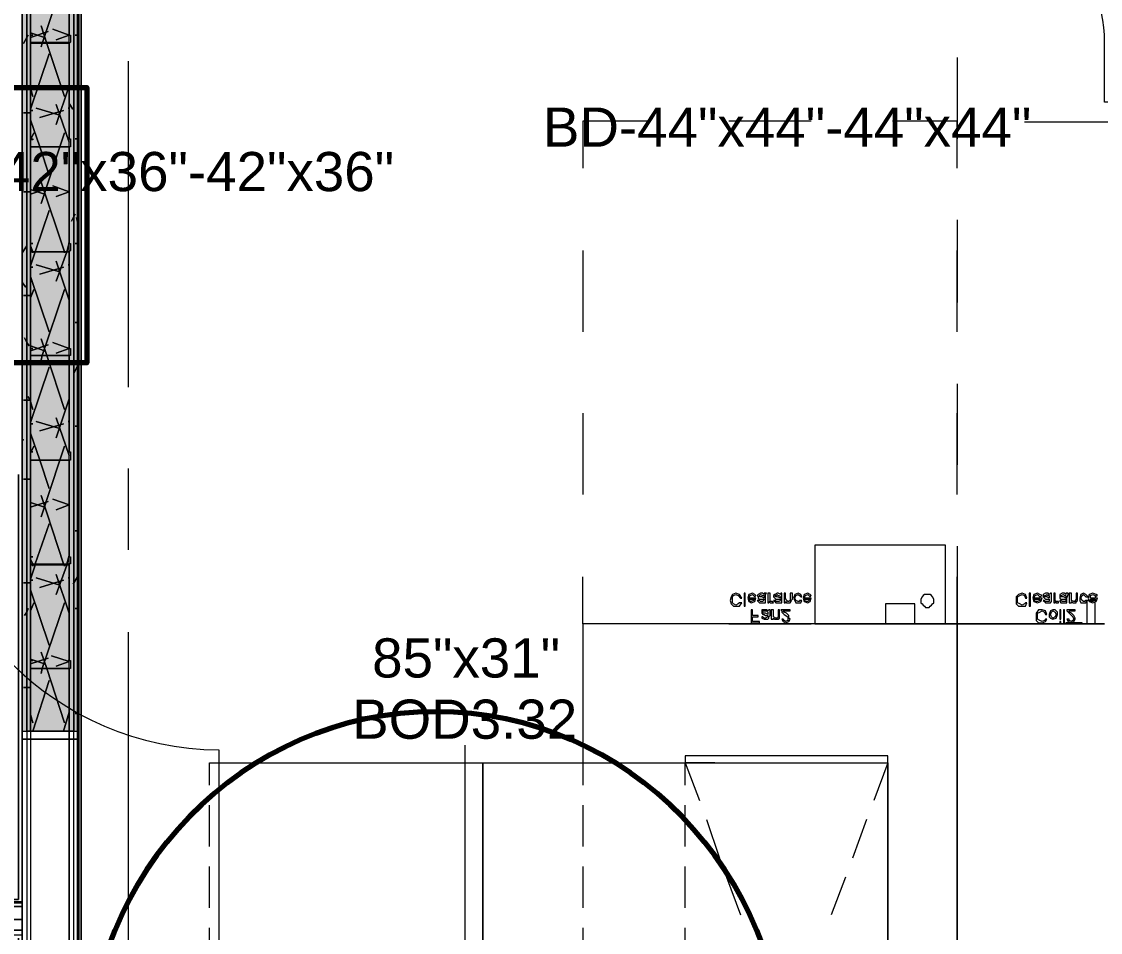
# Model space of a CAD drawing. Header units: metres. Extents: x 39 to 278, y -7 to 151.
# Drawn here: x 55.054 to 59.252, y 28.058 to 31.603 of the extents above; entities that cross this region are included whole.
import ezdxf

# ---------------------------------------------------------------- set-up
doc = ezdxf.new("R2010")
doc.units = ezdxf.units.M
doc.layers.add('HVAC - Ductos', color=5, linetype='Continuous', lineweight=50)
doc.layers.add('PDF_Geometry', color=7, linetype='Continuous', true_color=0xaaaaaa)
doc.layers.add('PDF_Solid Fills', color=7, linetype='Continuous', true_color=0xffffff)
doc.layers.add('PDF_Text', color=7, linetype='Continuous')
doc.styles.add('PDF Helvetica', font='')
doc.styles.get('PDF Helvetica').set_extended_font_data('Helvetica')

msp = doc.modelspace()

# ---------------------------------------------------------------- hatches: boundary and pattern name
at = {"layer": 'PDF_Solid Fills', "lineweight": 0, "transparency": 33554559}
h = msp.add_hatch(color=256, dxfattribs=at)
h.paths.add_polyline_path([(55.0559, 28.842), (55.0742, 28.842), (55.0742, 34.9608), (55.0559, 34.9608)])
h.paths.add_polyline_path([(55.0742, 26.5228), (55.0559, 26.5228), (55.0559, 25.0836), (55.0742, 25.0836)])
h = msp.add_hatch(color=256, dxfattribs=at)
h.paths.add_polyline_path([(55.0559, 28.842), (55.0742, 28.842), (55.0742, 34.9608), (55.0559, 34.9608)])
h.paths.add_polyline_path([(55.0742, 26.5228), (55.0559, 26.5228), (55.0559, 25.0836), (55.0742, 25.0836)])
h = msp.add_hatch(color=256, dxfattribs=at)
h.paths.add_polyline_path([(55.0879, 28.842), (55.0879, 34.9608), (55.0742, 34.9608), (55.0742, 28.842)])
h.paths.add_polyline_path([(55.0879, 25.0653), (55.0879, 26.5228), (55.0742, 26.5228), (55.0742, 25.0653)])
h = msp.add_hatch(color=256, dxfattribs=at)
h.paths.add_polyline_path([(55.0879, 28.842), (55.0879, 34.9608), (55.0742, 34.9608), (55.0742, 28.842)])
h.paths.add_polyline_path([(55.0879, 25.0653), (55.0879, 26.5228), (55.0742, 26.5228), (55.0742, 25.0653)])
h = msp.add_hatch(color=256, dxfattribs=at)
h.paths.add_polyline_path([(55.2392, 34.892), (55.2392, 34.9608), (55.0971, 34.9608), (55.0925, 34.9288), (55.0925, 34.892)])
h.paths.add_polyline_path([(55.2392, 34.8875), (55.0879, 34.8875), (55.0879, 28.842), (55.2392, 28.842)])
h.paths.add_polyline_path([(55.2392, 26.5228), (55.0879, 26.5228), (55.0879, 25.0516), (55.2392, 25.0516)])
h = msp.add_hatch(color=256, dxfattribs=at)
h.paths.add_polyline_path([(55.2392, 34.892), (55.2392, 34.9608), (55.0971, 34.9608), (55.0925, 34.9288), (55.0925, 34.892)])
h.paths.add_polyline_path([(55.2392, 34.8875), (55.0879, 34.8875), (55.0879, 28.842), (55.2392, 28.842)])
h.paths.add_polyline_path([(55.2392, 26.5228), (55.0879, 26.5228), (55.0879, 25.0516), (55.2392, 25.0516)])
h = msp.add_hatch(color=256, dxfattribs=at)
h.paths.add_polyline_path([(55.2575, 26.5228), (55.2392, 26.5228), (55.2392, 25.0653), (55.2575, 25.0653)])
h.paths.add_polyline_path([(55.2438, 31.89), (55.2575, 31.89), (55.2575, 34.9608), (55.2438, 34.9608)])
h.paths.add_polyline_path([(55.2392, 28.842), (55.2575, 28.842), (55.2575, 31.7662), (55.2392, 31.7662)])
h = msp.add_hatch(color=256, dxfattribs=at)
h.paths.add_polyline_path([(55.2713, 26.5228), (55.2575, 26.5228), (55.2575, 25.0836), (55.2713, 25.0836)])
h.paths.add_polyline_path([(55.2575, 31.89), (55.2713, 31.89), (55.2713, 34.9608), (55.2575, 34.9608)])
h.paths.add_polyline_path([(55.2575, 28.842), (55.2713, 28.842), (55.2713, 31.7479), (55.2575, 31.7479)])
h = msp.add_hatch(color=256, dxfattribs=at)
h.paths.add_polyline_path([(55.2392, 28.842), (55.2575, 28.842), (55.2575, 31.7662), (55.2392, 31.7662)])
h.paths.add_polyline_path([(55.2392, 25.0653), (55.2575, 25.0653), (55.2575, 26.5228), (55.2392, 26.5228)])
h = msp.add_hatch(color=256, dxfattribs=at)
h.paths.add_polyline_path([(55.2575, 28.842), (55.2713, 28.842), (55.2713, 31.7479), (55.2575, 31.7479)])
h.paths.add_polyline_path([(55.2713, 26.5228), (55.2575, 26.5228), (55.2575, 25.0837), (55.2713, 25.0837)])

# ---------------------------------------------------------------- linework, layer by layer
at = {"layer": 'HVAC - Ductos', "lineweight": 0}
for points in [[(60.3864, 31.5233), (60.3864, 31.2895), (59.268, 31.2895), (59.268, 31.5233, 0.413255), (58.7088, 32.0825), (58.7088, 33.2008, -0.413734)], [(54.3867, 27.6641, -0.258379), (53.1538, 29.9145), (54.6755, 29.9145, 0.409858), (55.8213, 28.7687), (55.8213, 26.5595), (55.7021, 26.5549), (55.5829, 26.5365), (55.4684, 26.5045), (55.3538, 26.4632), (55.2484, 26.4082), (55.1475, 26.3441), (55.0559, 26.2661), (54.9688, 26.1837), (54.8955, 26.0919), (54.8313, 25.9911), (54.7763, 25.8811), (54.7351, 25.7711), (54.7029, 25.6565), (54.6846, 25.5373), (54.6755, 25.4182), (53.1538, 25.4182, -0.257924)]]:
    msp.add_lwpolyline(points, format="xyb", close=True, dxfattribs=at)
for points in [[(58.695, 31.4637), (58.695, 31.1474)], [(57.4896, 31.2162), (57.2376, 31.2162), (57.2376, 31.0329)], [(58.1267, 31.2162), (57.8059, 31.2162)], [(58.695, 31.0329), (58.695, 31.2162), (58.443, 31.2162)], [(59.3368, 31.2116), (58.9563, 31.2116)], [(58.695, 30.8312), (58.695, 30.5103)], [(57.2376, 30.712), (57.2376, 30.3958)], [(58.695, 30.3958), (58.695, 30.712)], [(58.695, 30.1941), (58.695, 29.8779)], [(57.2376, 30.0795), (57.2376, 29.7633)], [(58.695, 29.7633), (58.695, 30.0795)], [(58.5301, 29.2591), (58.6493, 29.2591), (58.6493, 29.5662), (58.1405, 29.5662), (58.1405, 29.2591), (58.4155, 29.2591)], [(58.695, 29.5616), (58.695, 29.2591), (59.268, 29.2591), (58.695, 29.2591), (58.695, 26.0737), (59.4605, 26.0737)], [(57.2376, 26.6465), (57.2376, 26.5595), (57.2376, 26.0737), (58.695, 26.0737), (58.695, 29.2591), (57.2376, 29.2591), (57.2376, 29.4425)], [(58.443, 29.2591), (58.695, 29.2591), (58.695, 29.4425)], [(59.2039, 29.3507), (59.1993, 29.3507), (59.1993, 29.2591)], [(59.2039, 29.3507), (59.2039, 29.3507)], [(59.2039, 29.2591), (59.2084, 29.2591), (59.213, 29.2591), (59.2176, 29.2591), (59.2222, 29.2591), (59.2268, 29.2591), (59.2313, 29.2591), (59.2313, 29.3416)], [(59.1168, 29.2637), (59.1168, 29.2591)], [(59.1259, 29.2637), (59.1259, 29.2591)], [(59.1763, 29.2591), (59.1763, 29.2637)], [(59.1809, 29.2591), (59.1809, 29.2637)], [(57.4896, 29.2591), (57.2376, 29.2591), (57.2376, 28.7183), (57.2376, 28.6311)], [(57.8334, 29.2591), (57.3155, 29.2591)], [(57.8059, 29.2591), (58.1267, 29.2591)], [(58.0305, 29.2591), (57.9022, 29.2591)], [(59.0297, 29.2591), (58.7776, 29.2591)], [(59.158, 29.2591), (59.1672, 29.2591), (59.1718, 29.2591), (59.1763, 29.2591), (59.1809, 29.2591), (59.1763, 29.2591), (59.1718, 29.2591), (59.1672, 29.2591), (59.158, 29.2591), (59.1488, 29.2591), (59.1396, 29.2591), (59.1351, 29.2591), (59.1259, 29.2591), (59.1213, 29.2591), (59.1259, 29.2591), (59.1351, 29.2591), (59.1396, 29.2591)], [(55.8213, 28.7687), (55.8213, 28.7687)], [(56.7792, 27.6411), (56.7792, 28.787)], [(55.7847, 28.6311), (55.7847, 28.7183), (55.8213, 28.7183)], [(55.8213, 28.7183), (56.848, 28.7183), (56.848, 26.5595), (55.8213, 26.5595)], [(56.848, 26.5595), (56.848, 28.7183), (56.9442, 28.7183), (57.0359, 28.7183), (57.1276, 28.7183), (57.2146, 28.7183), (57.2971, 28.7183), (57.3705, 28.7183), (57.4392, 28.7183), (57.4988, 28.7183), (57.5447, 28.7183), (57.5859, 28.7183), (57.6134, 28.7183), (57.6317, 28.7183), (57.6363, 28.7183)], [(56.848, 28.7183), (56.9855, 28.7183), (57.123, 28.7183), (57.2559, 28.7183), (57.3888, 28.7183), (57.5126, 28.7183), (57.6363, 28.7183), (57.7509, 28.7183), (57.8609, 28.7183), (57.9617, 28.7183), (58.0534, 28.7183), (58.1405, 28.7183), (58.2138, 28.7183), (58.278, 28.7183), (58.3284, 28.7183), (58.3697, 28.7183), (58.4017, 28.7183), (58.4155, 28.7183), (58.4246, 28.7183)], [(58.4246, 28.7183), (58.4246, 28.7457), (57.6363, 28.7457), (57.6363, 28.7183)], [(58.4246, 26.5595), (58.4246, 28.7183), (58.4246, 26.5595)], [(55.7847, 28.3928), (55.7847, 28.5533)], [(57.2376, 28.5533), (57.2376, 28.3928)], [(55.7847, 28.1545), (55.7847, 28.3149)], [(57.2376, 28.3149), (57.2376, 28.1545)], [(55.7847, 27.9161), (55.7847, 28.0766)], [(57.2376, 28.0766), (57.2376, 27.9161)]]:
    msp.add_lwpolyline(points, dxfattribs=at)
for points in [[(57.8517, 29.3599), (57.8563, 29.3599), (57.8472, 29.3737), (57.8334, 29.3783), (57.8197, 29.3737), (57.8151, 29.3645), (57.8105, 29.3507), (57.8151, 29.337), (57.8243, 29.3279), (57.8334, 29.3279), (57.8472, 29.3279), (57.8563, 29.3416), (57.8472, 29.3416), (57.8426, 29.337), (57.8334, 29.3325), (57.8243, 29.337), (57.8197, 29.3416), (57.8197, 29.3507), (57.8197, 29.3645), (57.8243, 29.3691), (57.8334, 29.3737), (57.8426, 29.3691)], [(57.8655, 29.3783), (57.8655, 29.3279), (57.87, 29.3279), (57.87, 29.3783)], [(57.9067, 29.3645), (57.9113, 29.3691), (57.9067, 29.3737), (57.8976, 29.3783), (57.8838, 29.3737), (57.8792, 29.3599), (57.8838, 29.3462), (57.893, 29.3416), (57.9067, 29.3462), (57.9113, 29.3599), (57.8838, 29.3599), (57.8884, 29.3691), (57.8976, 29.3737), (57.9022, 29.3691)], [(57.8838, 29.3553), (57.9067, 29.3553), (57.9022, 29.3507), (57.893, 29.3462), (57.8884, 29.3462)], [(57.9434, 29.3737), (57.9388, 29.3783), (57.9297, 29.3783), (57.9205, 29.3737), (57.9159, 29.3691), (57.9205, 29.3645), (57.9205, 29.3599), (57.9251, 29.3553), (57.9297, 29.3553), (57.9434, 29.3553), (57.9388, 29.3462), (57.9343, 29.3462), (57.9297, 29.3462), (57.9251, 29.3507), (57.9159, 29.3507), (57.9205, 29.3462), (57.9251, 29.3416), (57.9343, 29.3416), (57.9434, 29.3416), (57.948, 29.3416), (57.948, 29.3462), (57.948, 29.3553), (57.948, 29.3599), (57.948, 29.3737), (57.9526, 29.3783), (57.9434, 29.3783)], [(57.9434, 29.3599), (57.9343, 29.3645), (57.9251, 29.3645), (57.9251, 29.3691), (57.9297, 29.3737), (57.9388, 29.3691), (57.9434, 29.3691)], [(57.9572, 29.3783), (57.9572, 29.3416), (57.9617, 29.3416), (57.9617, 29.3462), (57.9663, 29.3416), (57.9709, 29.3416), (57.9801, 29.3416), (57.9755, 29.3462), (57.9709, 29.3462), (57.9663, 29.3462), (57.9663, 29.3507), (57.9663, 29.3599), (57.9663, 29.3783)], [(58.0076, 29.3737), (57.9984, 29.3783), (57.9938, 29.3783), (57.9847, 29.3737), (57.9801, 29.3691), (57.9801, 29.3645), (57.9847, 29.3599), (57.9892, 29.3553), (57.9938, 29.3553), (58.0076, 29.3553), (58.003, 29.3462), (57.9984, 29.3462), (57.9892, 29.3462), (57.9892, 29.3507), (57.9801, 29.3507), (57.9847, 29.3462), (57.9892, 29.3416), (57.9984, 29.3416), (58.0076, 29.3416), (58.0122, 29.3416), (58.0122, 29.3462), (58.0122, 29.3553), (58.0122, 29.3599), (58.0122, 29.3737), (58.0122, 29.3783), (58.0076, 29.3783)], [(58.0076, 29.3599), (57.9938, 29.3645), (57.9892, 29.3645), (57.9847, 29.3691), (57.9892, 29.3691), (57.9938, 29.3737), (57.9984, 29.3691), (58.003, 29.3691)], [(58.0213, 29.3783), (58.0213, 29.3416), (58.0259, 29.3416), (58.0259, 29.3462), (58.0305, 29.3416), (58.0396, 29.3416), (58.0442, 29.3416), (58.0488, 29.3462), (58.0488, 29.3507), (58.0534, 29.3553), (58.0534, 29.3783), (58.0442, 29.3783), (58.0442, 29.3553), (58.0442, 29.3507), (58.0396, 29.3462), (58.0351, 29.3462), (58.0305, 29.3507), (58.0259, 29.3599), (58.0259, 29.3783)], [(58.0855, 29.3645), (58.0901, 29.3645), (58.0855, 29.3737), (58.0763, 29.3783), (58.0626, 29.3737), (58.058, 29.3599), (58.0626, 29.3507), (58.0672, 29.3416), (58.0763, 29.3416), (58.0855, 29.3416), (58.0901, 29.3507), (58.0809, 29.3507), (58.0809, 29.3462), (58.0763, 29.3462), (58.0672, 29.3507), (58.0626, 29.3599), (58.0672, 29.3691), (58.0763, 29.3737), (58.0809, 29.3691)], [(58.1222, 29.3645), (58.1267, 29.3691), (58.1222, 29.3737), (58.113, 29.3783), (58.0993, 29.3737), (58.0947, 29.3599), (58.0993, 29.3462), (58.113, 29.3416), (58.1222, 29.3462), (58.1267, 29.3599), (58.0993, 29.3599), (58.1039, 29.3691), (58.113, 29.3737), (58.1176, 29.3691)], [(58.0993, 29.3553), (58.1222, 29.3553), (58.1176, 29.3507), (58.113, 29.3462), (58.1039, 29.3462)], [(58.553, 29.3507), (58.553, 29.3416), (58.5576, 29.337), (58.5622, 29.3325), (58.5667, 29.3279), (58.5713, 29.3233), (58.5759, 29.3233), (58.5851, 29.3233), (58.5896, 29.3279), (58.5942, 29.3325), (58.5988, 29.337), (58.6034, 29.3416), (58.6034, 29.3507), (58.6034, 29.3553), (58.5988, 29.3645), (58.5942, 29.3691), (58.5896, 29.3737), (58.5851, 29.3737), (58.5759, 29.3737), (58.5713, 29.3737), (58.5667, 29.3737), (58.5622, 29.3691), (58.5576, 29.3645), (58.553, 29.3553)], [(58.9609, 29.3599), (58.9655, 29.3599), (58.9609, 29.3737), (58.9472, 29.3783), (58.9334, 29.3737), (58.9243, 29.3645), (58.9243, 29.3507), (58.9243, 29.337), (58.9334, 29.3279), (58.9472, 29.3279), (58.9609, 29.3279), (58.9655, 29.3416), (58.9609, 29.3416), (58.9563, 29.337), (58.9472, 29.3325), (58.938, 29.337), (58.9289, 29.3416), (58.9289, 29.3507), (58.9289, 29.3645), (58.938, 29.3691), (58.9472, 29.3737), (58.9563, 29.3691)], [(58.9746, 29.3783), (58.9746, 29.3279), (58.9792, 29.3279), (58.9792, 29.3783)], [(59.0159, 29.3645), (59.0251, 29.3691), (59.0159, 29.3737), (59.0068, 29.3783), (58.993, 29.3737), (58.9884, 29.3599), (58.993, 29.3462), (59.0068, 29.3416), (59.0205, 29.3462), (59.0251, 29.3599), (58.993, 29.3599), (58.9976, 29.3691), (59.0068, 29.3737), (59.0113, 29.3691)], [(58.993, 29.3553), (59.0159, 29.3553), (59.0159, 29.3507), (59.0068, 29.3462), (58.9976, 29.3462)], [(59.0526, 29.3737), (59.048, 29.3783), (59.0388, 29.3783), (59.0297, 29.3737), (59.0297, 29.3691), (59.0297, 29.3645), (59.0343, 29.3599), (59.0388, 29.3553), (59.0434, 29.3553), (59.0526, 29.3553), (59.0526, 29.3462), (59.0434, 29.3462), (59.0388, 29.3462), (59.0343, 29.3507), (59.0297, 29.3507), (59.0343, 29.3462), (59.0388, 29.3416), (59.048, 29.3416), (59.0526, 29.3416), (59.0572, 29.3416), (59.0618, 29.3462), (59.0618, 29.3553), (59.0618, 29.3599), (59.0618, 29.3737), (59.0618, 29.3783), (59.0572, 29.3783)], [(59.0526, 29.3599), (59.0434, 29.3645), (59.0388, 29.3645), (59.0343, 29.3645), (59.0343, 29.3691), (59.0388, 29.3691), (59.0434, 29.3737), (59.048, 29.3691), (59.0526, 29.3691)], [(59.0709, 29.3783), (59.0709, 29.3416), (59.0755, 29.3416), (59.0755, 29.3462), (59.0801, 29.3416), (59.0847, 29.3416), (59.0892, 29.3416), (59.0892, 29.3462), (59.0847, 29.3462), (59.0801, 29.3462), (59.0755, 29.3507), (59.0755, 29.3599), (59.0755, 29.3783)], [(59.1168, 29.3737), (59.1122, 29.3783), (59.103, 29.3783), (59.0938, 29.3737), (59.0938, 29.3691), (59.0938, 29.3645), (59.0938, 29.3599), (59.0984, 29.3553), (59.1076, 29.3553), (59.1168, 29.3553), (59.1168, 29.3462), (59.1076, 29.3462), (59.103, 29.3462), (59.0984, 29.3507), (59.0938, 29.3507), (59.0938, 29.3462), (59.0984, 29.3416), (59.1076, 29.3416), (59.1168, 29.3416), (59.1213, 29.3416), (59.1213, 29.3462), (59.1213, 29.3553), (59.1213, 29.3599), (59.1259, 29.3737), (59.1259, 29.3783), (59.1168, 29.3783)], [(59.1168, 29.3599), (59.1076, 29.3645), (59.103, 29.3645), (59.0984, 29.3645), (59.0984, 29.3691), (59.1076, 29.3737), (59.1122, 29.3691), (59.1168, 29.3691)], [(59.1305, 29.3783), (59.1305, 29.3416), (59.1396, 29.3416), (59.1396, 29.3462), (59.1442, 29.3416), (59.1488, 29.3416), (59.158, 29.3416), (59.158, 29.3462), (59.1626, 29.3507), (59.1626, 29.3553), (59.1626, 29.3783), (59.158, 29.3783), (59.158, 29.3553), (59.1534, 29.3507), (59.1534, 29.3462), (59.1488, 29.3462), (59.1396, 29.3507), (59.1396, 29.3599), (59.1396, 29.3783)], [(59.1947, 29.3645), (59.2039, 29.3645), (59.1947, 29.3737), (59.1855, 29.3783), (59.1763, 29.3737), (59.1718, 29.3599), (59.1718, 29.3507), (59.1763, 29.3416), (59.1855, 29.3416), (59.1947, 29.3416), (59.1993, 29.3507), (59.1947, 29.3507), (59.1901, 29.3462), (59.1855, 29.3462), (59.1809, 29.3507), (59.1763, 29.3599), (59.1809, 29.3691), (59.1855, 29.3737), (59.1901, 29.3691)], [(59.2313, 29.3645), (59.2405, 29.3691), (59.2359, 29.3737), (59.2222, 29.3783), (59.2084, 29.3737), (59.2039, 29.3599), (59.2084, 29.3462), (59.2222, 29.3416), (59.2359, 29.3462), (59.2405, 29.3599), (59.213, 29.3599), (59.213, 29.3691), (59.2222, 29.3737), (59.2313, 29.3691)], [(59.213, 29.3553), (59.2313, 29.3553), (59.2313, 29.3507), (59.2222, 29.3462), (59.213, 29.3462)], [(59.2176, 29.3507), (59.2222, 29.3507), (59.2268, 29.3507), (59.2313, 29.3507), (59.2268, 29.3507), (59.2222, 29.3507), (59.2176, 29.3507), (59.213, 29.3507)], [(57.893, 29.3141), (57.893, 29.2637), (57.9251, 29.2637), (57.9251, 29.2683), (57.8976, 29.2683), (57.8976, 29.2866), (57.9205, 29.2866), (57.9205, 29.2912), (57.8976, 29.2912), (57.8976, 29.3141)], [(57.9572, 29.3095), (57.9526, 29.3141), (57.9434, 29.3141), (57.9343, 29.3141), (57.9343, 29.3049), (57.9343, 29.3003), (57.9388, 29.2957), (57.9434, 29.2957), (57.948, 29.2912), (57.9572, 29.2912), (57.9572, 29.2866), (57.948, 29.282), (57.9434, 29.282), (57.9388, 29.2866), (57.9343, 29.2866), (57.9343, 29.282), (57.9434, 29.2775), (57.948, 29.2775), (57.9572, 29.2775), (57.9617, 29.282), (57.9617, 29.2866), (57.9663, 29.2912), (57.9663, 29.2957), (57.9663, 29.3095), (57.9663, 29.3141), (57.9617, 29.3141)], [(57.9572, 29.2957), (57.948, 29.3003), (57.9434, 29.3003), (57.9388, 29.3003), (57.9388, 29.3049), (57.9388, 29.3095), (57.948, 29.3095), (57.9526, 29.3095), (57.9572, 29.3049), (57.9572, 29.3003)], [(57.9709, 29.3141), (57.9709, 29.2775), (57.9801, 29.2775), (57.9801, 29.282), (57.9847, 29.2775), (57.9892, 29.2775), (57.9984, 29.2775), (58.003, 29.282), (58.003, 29.2866), (58.003, 29.2912), (58.003, 29.3141), (57.9984, 29.3141), (57.9984, 29.2912), (57.9984, 29.2866), (57.9938, 29.282), (57.9892, 29.282), (57.9801, 29.2866), (57.9801, 29.2957), (57.9801, 29.3141)], [(58.0442, 29.3095), (58.0442, 29.3141), (58.0076, 29.3141), (58.0122, 29.3095), (58.0122, 29.3049), (58.0213, 29.2957), (58.0351, 29.2866), (58.0351, 29.2775), (58.0351, 29.2729), (58.0259, 29.2683), (58.0213, 29.2729), (58.0167, 29.2775), (58.0122, 29.2775), (58.0167, 29.2683), (58.0259, 29.2637), (58.0396, 29.2683), (58.0442, 29.2775), (58.0396, 29.282), (58.0396, 29.2912), (58.0305, 29.3003), (58.0213, 29.3049), (58.0167, 29.3095)], [(58.4155, 29.337), (58.4155, 29.2591), (58.5301, 29.2591), (58.5301, 29.337)], [(59.0388, 29.2957), (59.0434, 29.2957), (59.0388, 29.3095), (59.0251, 29.3141), (59.0113, 29.3141), (59.0022, 29.3003), (59.0022, 29.2866), (59.0022, 29.2729), (59.0113, 29.2637), (59.0251, 29.2637), (59.0388, 29.2683), (59.0434, 29.2775), (59.0388, 29.2775), (59.0343, 29.2729), (59.0251, 29.2683), (59.0159, 29.2729), (59.0068, 29.2775), (59.0068, 29.2866), (59.0068, 29.3003), (59.0159, 29.3049), (59.0251, 29.3095), (59.0343, 29.3049)], [(59.0526, 29.2957), (59.0526, 29.2866), (59.0572, 29.282), (59.0663, 29.2775), (59.0801, 29.282), (59.0847, 29.2957), (59.0847, 29.3049), (59.0755, 29.3141), (59.0663, 29.3141), (59.0572, 29.3095)], [(59.0572, 29.2957), (59.0618, 29.3049), (59.0663, 29.3095), (59.0755, 29.3049), (59.0801, 29.2957), (59.0755, 29.2866), (59.0663, 29.282), (59.0618, 29.2866)], [(59.0938, 29.3141), (59.0938, 29.2775), (59.0984, 29.2775), (59.0984, 29.3141)], [(59.1076, 29.3141), (59.1076, 29.2637), (59.1122, 29.2637), (59.1122, 29.3141)], [(59.1534, 29.3095), (59.1534, 29.3141), (59.1213, 29.3141), (59.1213, 29.3095), (59.1259, 29.3049), (59.1351, 29.2957), (59.1442, 29.2866), (59.1488, 29.2775), (59.1442, 29.2729), (59.1396, 29.2683), (59.1305, 29.2729), (59.1305, 29.2775), (59.1213, 29.2775), (59.1259, 29.2683), (59.1396, 29.2637), (59.1488, 29.2683), (59.1534, 29.2775), (59.1534, 29.282), (59.1488, 29.2912), (59.1396, 29.3003), (59.1305, 29.3049), (59.1305, 29.3095)], [(59.0938, 29.2683), (59.0938, 29.2637), (59.0984, 29.2637), (59.0984, 29.2683)], [(59.1488, 29.2637), (59.158, 29.2637), (59.1672, 29.2637), (59.1718, 29.2637), (59.1763, 29.2637), (59.1809, 29.2637), (59.1763, 29.2637), (59.1718, 29.2637), (59.1672, 29.2637), (59.158, 29.2637), (59.1488, 29.2637), (59.1396, 29.2637), (59.1351, 29.2637), (59.1259, 29.2637), (59.1213, 29.2637), (59.1168, 29.2637), (59.1213, 29.2637), (59.1259, 29.2637), (59.1351, 29.2637), (59.1396, 29.2637)], [(59.1534, 29.2637), (59.158, 29.2637), (59.1672, 29.2637), (59.1718, 29.2637), (59.1763, 29.2637), (59.1718, 29.2637), (59.1672, 29.2637), (59.158, 29.2637), (59.1534, 29.2637), (59.1442, 29.2637), (59.1396, 29.2637), (59.1351, 29.2637), (59.1305, 29.2637), (59.1259, 29.2637), (59.1305, 29.2637), (59.1351, 29.2637), (59.1396, 29.2637), (59.1442, 29.2637)], [(59.103, 29.2591), (59.268, 29.2591)], [(59.1534, 29.2591), (59.1442, 29.2591), (59.1396, 29.2591), (59.1351, 29.2591), (59.1305, 29.2591), (59.1351, 29.2591), (59.1396, 29.2591), (59.1442, 29.2591), (59.1534, 29.2591), (59.158, 29.2591), (59.1672, 29.2591), (59.1718, 29.2591), (59.1763, 29.2591), (59.1718, 29.2591), (59.1672, 29.2591), (59.158, 29.2591)]]:
    msp.add_lwpolyline(points, close=True, dxfattribs=at)
at = {"layer": 'PDF_Geometry', "lineweight": 0}
for points in [[(55.0742, 28.842), (55.0742, 34.9608), (55.0879, 34.9608), (55.0879, 34.892), (55.0879, 34.9608), (55.0879, 34.892), (55.0879, 35.0342), (65.0614, 35.0342), (65.0614, 34.8829), (64.9102, 34.8829), (64.9102, 34.8692), (64.9102, 34.8508), (64.9102, 31.8991), (64.9102, 31.8212)], [(55.0742, 34.9608), (55.0742, 28.842), (55.0742, 28.8099), (55.0742, 26.5228), (55.0559, 26.5228), (55.0559, 25.0836), (55.0421, 25.0836), (55.0421, 28.0353), (55.0421, 25.0836), (55.0559, 25.0836), (55.0559, 28.0491)], [(55.0925, 34.9608), (55.0559, 34.9608), (55.0559, 28.842), (55.2759, 28.842), (55.2759, 31.7341), (58.2734, 31.7341), (58.4567, 31.7341), (58.4567, 32.0779), (58.2734, 32.0779), (58.2734, 31.9175), (55.2759, 31.9175), (55.2759, 34.9608), (55.0971, 34.9608)], [(55.0559, 34.9608), (55.0559, 28.842), (55.2759, 28.842), (55.2759, 28.8099), (55.2759, 26.5228), (55.0559, 26.5228), (55.0559, 28.8099), (55.0559, 28.842), (55.0742, 28.842), (55.0879, 28.842), (55.0879, 34.8875), (55.0879, 28.842), (55.0879, 34.8875), (55.0879, 34.8829), (55.2392, 34.8829), (58.2963, 34.8829), (58.3743, 34.8829), (58.4246, 34.8829), (60.8814, 34.8829)], [(55.0559, 34.9608), (55.0559, 28.842), (55.0559, 34.9608)], [(55.0559, 28.0491), (55.0559, 28.1774), (55.0559, 34.8783), (55.0559, 28.1774), (54.3179, 28.1774), (54.3317, 28.1866), (55.0421, 28.1866), (55.0421, 29.8412), (55.0421, 28.1866), (55.0421, 29.8412), (55.0421, 28.1866), (54.3317, 28.1866), (54.3179, 28.1774), (54.3179, 28.3653)], [(60.6109, 34.8508), (58.6813, 34.8508), (58.4567, 34.8508), (58.4567, 31.7295), (58.4567, 34.8508), (58.4567, 31.7341), (58.4384, 31.7341), (58.2734, 31.7341), (55.2759, 31.7341), (55.2759, 25.0836), (55.2759, 31.7112), (55.2759, 25.0836), (55.2759, 31.7341), (55.2759, 25.0836), (55.2759, 31.7341), (58.4567, 31.7341), (58.4384, 31.7341)], [(64.9102, 25.0516), (55.2392, 25.0516), (55.2392, 25.0653), (55.2392, 25.0836), (55.2392, 25.432), (55.2392, 25.0653), (55.2575, 25.0653), (55.2575, 26.5228), (55.2575, 28.8099), (55.2575, 28.842), (55.2575, 31.7479), (55.2713, 31.7479), (55.2759, 31.7479), (58.2734, 31.7479), (58.4246, 31.7479), (58.4384, 31.7479), (58.4384, 32.0779), (58.4384, 33.21), (58.4246, 33.21), (58.4246, 32.0779), (58.3743, 32.0779)], [(55.2392, 31.5508), (55.2392, 31.7662), (55.2575, 31.7662), (55.2575, 28.842), (55.2392, 28.842), (55.0879, 28.842), (55.0879, 28.8099), (55.0879, 26.5228), (55.0879, 25.0836), (55.0879, 25.0653), (55.0879, 25.0516), (55.0834, 25.0516), (55.0834, 24.9003), (65.0614, 24.9003), (65.0614, 25.0516), (65.0614, 25.0836), (65.0614, 26.5228)], [(55.2392, 26.2753), (55.2392, 26.5228), (55.2575, 26.5228), (55.2713, 26.5228), (55.2713, 28.8099), (55.2713, 28.842), (55.2713, 28.8099), (55.2713, 26.5228), (55.2713, 25.0836), (64.878, 25.0836), (55.2759, 25.0836), (64.8735, 25.0836), (64.8735, 31.7387)], [(64.8918, 26.5228), (64.8918, 25.0836), (64.8918, 25.0653), (55.2575, 25.0653), (55.2575, 25.0836), (55.2575, 26.5228), (55.2575, 28.8099), (55.2575, 28.842), (55.2713, 28.842), (55.2713, 31.7341), (55.2759, 31.7341), (58.4567, 31.7341), (58.4476, 31.7341), (58.4567, 31.7341), (55.2759, 31.7341), (55.2759, 25.0836), (55.2759, 31.7341), (58.4567, 31.7341), (58.4384, 31.7341), (58.2734, 31.7341)], [(55.2759, 28.842), (55.2759, 31.7341), (55.2713, 31.7341), (55.2713, 28.842), (55.2759, 28.842), (55.2759, 28.8099), (55.2759, 26.5228)], [(55.2851, 31.7204), (55.2851, 25.0928), (55.2851, 31.725), (55.2851, 25.0928), (55.2851, 31.7204)], [(55.0971, 31.5508), (55.0971, 31.5508)], [(55.2347, 31.5508), (55.2347, 31.5508)], [(55.2392, 31.5233), (55.2392, 31.5233)], [(55.2392, 31.5233), (55.2392, 31.1474)], [(55.4684, 31.4499), (55.4684, 30.1803)], [(55.2392, 31.1154), (55.2392, 31.1154)], [(55.2392, 31.1154), (55.2392, 30.7395)], [(55.0971, 30.7395), (55.0971, 30.7395)], [(55.2347, 30.7395), (55.2347, 30.7395)], [(55.2392, 30.712), (55.2392, 30.3316)], [(55.0971, 30.3316), (55.0971, 30.3316)], [(55.2347, 30.3316), (55.2347, 30.3316)], [(55.2392, 30.3041), (55.2392, 30.3041)], [(55.2392, 30.3041), (55.2392, 29.9283)], [(55.0971, 29.9283), (55.0971, 29.9283)], [(55.2347, 29.9283), (55.2347, 29.9283)], [(55.2392, 29.8962), (55.2392, 29.8962)], [(55.2392, 29.8962), (55.2392, 29.5203)], [(55.0559, 28.1774), (54.3179, 28.1774), (54.3179, 28.1729), (54.2996, 28.1729), (54.2996, 29.8549), (54.3179, 29.8549), (54.3179, 28.1729), (55.0559, 28.1729), (54.2996, 28.1729), (54.2996, 28.1591), (55.0559, 28.1591), (54.2583, 28.1591), (54.2583, 28.1087), (55.0559, 28.1087), (54.2079, 28.1087), (54.2079, 28.0674), (55.0559, 28.0674), (54.1942, 28.0674), (54.1942, 28.0491), (55.0559, 28.0491), (55.0559, 25.0836)], [(55.4684, 29.8641), (55.4684, 29.5479)], [(55.0971, 29.5203), (55.0971, 29.5203)], [(55.2347, 29.5203), (55.2347, 29.5203)], [(55.2392, 29.4928), (55.2392, 29.4928)], [(55.2392, 29.4928), (55.2392, 29.117)], [(55.4684, 29.227), (55.4684, 27.9574)], [(55.0971, 29.117), (55.0971, 29.117)], [(55.2347, 29.117), (55.2347, 29.117)], [(55.2392, 29.0849), (55.2392, 28.842), (55.0879, 28.842), (55.0742, 28.842), (55.0742, 28.8099), (55.0742, 26.5228), (55.0742, 25.0836), (55.0742, 25.0653), (55.0651, 25.0653), (55.0651, 25.0516), (55.0651, 24.9003), (55.0651, 24.882), (65.0752, 24.882), (65.0752, 24.9003), (65.0752, 25.0836), (65.0752, 26.5228)], [(55.2392, 29.0849), (55.2392, 29.0849)], [(55.0559, 26.5228), (55.0559, 28.8099), (55.0559, 28.842)], [(55.0559, 28.8099), (55.0742, 28.8099), (55.0559, 28.8099)], [(55.0742, 28.8099), (55.0879, 28.8099), (55.0742, 28.8099)], [(55.0879, 28.842), (55.0879, 28.8099), (55.0879, 26.5228), (55.2392, 26.5228)], [(55.2392, 25.432), (55.2392, 25.0516), (55.0879, 25.0516), (55.0879, 26.5228), (55.2392, 26.5228), (55.2392, 26.2753), (55.2392, 26.5228), (55.2392, 28.8099), (55.2392, 26.5228), (55.2575, 26.5228)], [(55.0879, 28.8099), (55.2392, 28.8099), (55.0879, 28.8099)], [(55.2575, 28.842), (55.2392, 28.842)], [(55.2392, 28.8099), (55.2575, 28.8099), (55.2392, 28.8099)], [(55.2575, 28.8099), (55.2713, 28.8099), (55.2575, 28.8099)], [(55.2713, 28.8099), (55.2759, 28.8099)], [(54.3179, 28.1774), (55.0559, 28.1774)], [(54.3179, 28.1774), (55.0559, 28.1774)]]:
    msp.add_lwpolyline(points, dxfattribs=at)
for points in [[(55.0559, 28.842), (55.0742, 28.842), (55.0742, 34.9608), (55.0559, 34.9608)], [(55.2392, 31.9267), (55.2392, 31.89), (55.2392, 31.8166), (55.2392, 31.7662), (55.2392, 31.5508)], [(55.2575, 28.842), (55.2713, 28.842), (55.2713, 31.7479), (55.2575, 31.7479)], [(55.2438, 31.5233), (55.2392, 31.5187), (55.0925, 31.5187), (55.0879, 31.5187), (55.0879, 31.5233), (55.0879, 31.5508), (55.0971, 31.5508), (55.0879, 31.5508), (55.0879, 31.5233), (55.0925, 31.5233), (55.2392, 31.5233), (55.2392, 31.5508), (55.2347, 31.5508), (55.2438, 31.5508)], [(55.2392, 31.5233), (55.2392, 31.1474)], [(55.2438, 31.1154), (55.2392, 31.1154), (55.0925, 31.1154), (55.0879, 31.1154), (55.0879, 31.1474), (55.0971, 31.1474), (55.0971, 31.1428), (55.0879, 31.1428), (55.0879, 31.1154), (55.0925, 31.1154), (55.2392, 31.1154), (55.2392, 31.1428), (55.2347, 31.1428), (55.2347, 31.1474), (55.2438, 31.1474)], [(55.2392, 31.1154), (55.2392, 30.7395)], [(55.2438, 30.712), (55.2392, 30.7075), (55.0925, 30.7075), (55.0879, 30.7075), (55.0879, 30.712), (55.0879, 30.7395), (55.0971, 30.7395), (55.0879, 30.7395), (55.0879, 30.712), (55.0925, 30.7075), (55.2392, 30.7075), (55.2392, 30.712), (55.2392, 30.7395), (55.2347, 30.7395), (55.2438, 30.7395)], [(55.2392, 30.712), (55.2392, 30.3316)], [(55.2438, 30.3041), (55.2392, 30.3041), (55.0925, 30.3041), (55.0879, 30.3041), (55.0879, 30.3316), (55.0971, 30.3316), (55.0879, 30.3316), (55.0879, 30.3041), (55.0925, 30.3041), (55.2392, 30.3041), (55.2392, 30.3316), (55.2347, 30.3316), (55.2438, 30.3316)], [(55.2392, 30.3041), (55.2392, 29.9283)], [(55.2438, 29.8962), (55.2392, 29.8962), (55.0925, 29.8962), (55.0879, 29.8962), (55.0879, 29.9283), (55.0971, 29.9283), (55.0879, 29.9283), (55.0879, 29.8962), (55.0925, 29.8962), (55.2392, 29.8962), (55.2392, 29.9283), (55.2347, 29.9283), (55.2438, 29.9283)], [(55.2392, 29.8962), (55.2392, 29.5203)], [(55.2438, 29.4928), (55.2392, 29.4928), (55.2392, 29.4883), (55.0925, 29.4883), (55.0879, 29.4928), (55.0879, 29.5203), (55.0971, 29.5203), (55.0879, 29.5203), (55.0879, 29.4928), (55.0925, 29.4928), (55.2392, 29.4928), (55.2392, 29.5203), (55.2347, 29.5203), (55.2438, 29.5203)], [(55.2392, 29.4928), (55.2392, 29.117)], [(55.2438, 29.0849), (55.2392, 29.0849), (55.0925, 29.0849), (55.0879, 29.0849), (55.0879, 29.117), (55.0971, 29.117), (55.0879, 29.117), (55.0879, 29.0849), (55.0925, 29.0849), (55.2392, 29.0849), (55.2392, 29.117), (55.2347, 29.117), (55.2438, 29.117)], [(55.2392, 28.842), (55.2392, 29.0849), (55.2392, 28.842), (55.2392, 28.8099)], [(55.0559, 28.842), (55.0559, 28.8099), (55.0559, 26.5228), (55.0559, 25.0836), (55.0559, 26.5228), (55.0559, 28.8099)], [(55.2759, 28.8099), (55.0559, 28.8099)]]:
    msp.add_lwpolyline(points, close=True, dxfattribs=at)
at = {"layer": 'PDF_Geometry', "color": 254, "lineweight": 0, "true_color": 0xd2d2d2}
for points in [[(55.2209, 31.78), (55.1338, 31.5187), (55.1292, 31.5049), (55.1338, 31.5187)], [(55.1292, 31.5874), (55.1521, 31.5187), (55.2209, 31.3124), (55.1521, 31.5187)], [(55.2392, 31.5508), (55.1888, 31.5325), (55.2392, 31.5508), (55.1751, 31.5737)], [(55.1567, 31.5645), (55.0879, 31.5416)], [(55.0879, 31.5599), (55.1429, 31.5416)], [(55.1613, 31.4775), (55.0879, 31.262)], [(55.0879, 31.3445), (55.0971, 31.3124)], [(55.2392, 31.3537), (55.1888, 31.2025)], [(55.1888, 31.2804), (55.2392, 31.1337)], [(55.0971, 31.2575), (55.0879, 31.2575)], [(55.1109, 31.2666), (55.2025, 31.2391)], [(55.2163, 31.2575), (55.1246, 31.2299)], [(55.2347, 31.2666), (55.2392, 31.2666)], [(55.0879, 31.2208), (55.1246, 31.1154), (55.1613, 31.0054), (55.1246, 31.1154)], [(55.1017, 31.1704), (55.0879, 31.1428)], [(55.2209, 31.1704), (55.2025, 31.1154), (55.1292, 30.8954), (55.2025, 31.1154)], [(55.1567, 30.9549), (55.0879, 30.9321)], [(55.0879, 30.9504), (55.1429, 30.9321)], [(55.1292, 30.9779), (55.2209, 30.7075), (55.2209, 30.7029), (55.2209, 30.7075)], [(55.2392, 30.9412), (55.1888, 30.9229), (55.2392, 30.9412), (55.1751, 30.9641)], [(55.1613, 30.8678), (55.1063, 30.7075), (55.0879, 30.6525), (55.1063, 30.7075)], [(55.2392, 30.7441), (55.2301, 30.7075), (55.1888, 30.5928), (55.2301, 30.7075)], [(55.0879, 30.7303), (55.0971, 30.7075), (55.0971, 30.7029), (55.0971, 30.7075)], [(55.0971, 30.6479), (55.0879, 30.6479)], [(55.1109, 30.6571), (55.2025, 30.6295)], [(55.2163, 30.6479), (55.1246, 30.6203)], [(55.1888, 30.6708), (55.2392, 30.5195)], [(55.2347, 30.6571), (55.2392, 30.6571)], [(55.0879, 30.6112), (55.1613, 30.3958)], [(55.1017, 30.5608), (55.0879, 30.5287)], [(55.2209, 30.5608), (55.1338, 30.3041), (55.1292, 30.2858), (55.1338, 30.3041)], [(55.1292, 30.3683), (55.1521, 30.3041), (55.2209, 30.0933), (55.1521, 30.3041)], [(55.2392, 30.3316), (55.1888, 30.3133), (55.2392, 30.3316), (55.1751, 30.3545)], [(55.1567, 30.3453), (55.0879, 30.3224)], [(55.0879, 30.3408), (55.1429, 30.3224)], [(55.1613, 30.2583), (55.0879, 30.0428)], [(55.0879, 30.1253), (55.0971, 30.0933)], [(55.2392, 30.1345), (55.1888, 29.9833)], [(55.1888, 30.0612), (55.2392, 29.9145)], [(55.0971, 30.0383), (55.0879, 30.0383)], [(55.1109, 30.0474), (55.2025, 30.0199)], [(55.2163, 30.0383), (55.1246, 30.0108)], [(55.2347, 30.0474), (55.2392, 30.0474)], [(55.0879, 30.0016), (55.1246, 29.8962), (55.1613, 29.7862), (55.1246, 29.8962)], [(55.1017, 29.9512), (55.0879, 29.9237)], [(55.2209, 29.9512), (55.2025, 29.8962), (55.1292, 29.6762), (55.2025, 29.8962)], [(55.1567, 29.7357), (55.0879, 29.7129)], [(55.0879, 29.7312), (55.1429, 29.7129)], [(55.1292, 29.7587), (55.2163, 29.4928)], [(55.2392, 29.7221), (55.1888, 29.7037), (55.2392, 29.7221), (55.1751, 29.7449)], [(55.1613, 29.6487), (55.1063, 29.4928)], [(55.2392, 29.5249), (55.2301, 29.4928)], [(55.0879, 29.5112), (55.0971, 29.4928)], [(55.1063, 29.4883), (55.0879, 29.4333)], [(55.0971, 29.4883), (55.0971, 29.4837)], [(55.2301, 29.4883), (55.1888, 29.3737)], [(55.2209, 29.4883), (55.2209, 29.4837)], [(55.1109, 29.4379), (55.2025, 29.4103)], [(55.1888, 29.4516), (55.2392, 29.3003)], [(55.2347, 29.4379), (55.2392, 29.4379)], [(55.0971, 29.4287), (55.0879, 29.4287)], [(55.0879, 29.392), (55.1613, 29.1766)], [(55.2163, 29.4287), (55.1246, 29.4012)], [(55.1017, 29.3416), (55.0879, 29.3095)], [(55.2209, 29.3416), (55.1338, 29.0849), (55.1292, 29.0666), (55.1338, 29.0849)], [(55.1292, 29.1491), (55.1521, 29.0849), (55.2209, 28.8741), (55.1521, 29.0849)], [(55.1567, 29.1262), (55.0879, 29.1033)], [(55.0879, 29.1216), (55.1429, 29.1033)], [(55.2392, 29.1124), (55.1888, 29.0941), (55.2392, 29.1124), (55.1705, 29.1353)], [(55.1613, 29.0391), (55.0971, 28.842)], [(55.0879, 28.9062), (55.0971, 28.8741)], [(55.2392, 28.9153), (55.2163, 28.842)]]:
    msp.add_lwpolyline(points, close=True, dxfattribs=at)
at = {"layer": 'PDF_Geometry', "color": 254, "lineweight": 0, "true_color": 0xeaeaea}
for points in [[(55.0742, 31.5416), (55.0788, 31.5508), (55.0742, 31.5416), (55.0605, 31.5187)], [(55.2713, 31.5508), (55.2621, 31.5508)], [(55.2392, 31.2849), (55.2529, 31.262)], [(55.0879, 31.2483), (55.0742, 31.2483), (55.0605, 31.2483), (55.0742, 31.2483)], [(55.2713, 31.1474), (55.2621, 31.1474)], [(55.0879, 30.9412), (55.0742, 30.9412), (55.0605, 30.9412), (55.0742, 30.9412)], [(55.2484, 30.8267), (55.2575, 30.8449), (55.2621, 30.8541), (55.2575, 30.8449)], [(55.2667, 30.8404), (55.2713, 30.8221)], [(55.2713, 30.7395), (55.2621, 30.7395)], [(55.0559, 30.7029), (55.0742, 30.7303)], [(55.0559, 30.5883), (55.0697, 30.5699)], [(55.0879, 30.5379), (55.0742, 30.5379), (55.0605, 30.5379), (55.0742, 30.5379)], [(55.2713, 30.4599), (55.2713, 30.4645)], [(55.2713, 30.4325), (55.2621, 30.4325)], [(55.0742, 30.3545), (55.0834, 30.3408), (55.0742, 30.3545), (55.0651, 30.3729)], [(55.2575, 30.2353), (55.2713, 30.2629)], [(55.0879, 30.1299), (55.0742, 30.1299), (55.0605, 30.1299), (55.0742, 30.1299)], [(55.0788, 30.1437), (55.0879, 30.1253)], [(55.2713, 30.0291), (55.2621, 30.0291)], [(55.0559, 29.9787), (55.0605, 29.9741)], [(55.0879, 29.8229), (55.0742, 29.8229), (55.0605, 29.8229), (55.0742, 29.8229)], [(55.2713, 29.6212), (55.2621, 29.6212)], [(55.2529, 29.4149), (55.2575, 29.4195), (55.2713, 29.4425), (55.2575, 29.4195)], [(55.0879, 29.4195), (55.0742, 29.4195), (55.0605, 29.4195), (55.0742, 29.4195)], [(55.0742, 29.3049), (55.0788, 29.3187), (55.0742, 29.3049), (55.0651, 29.2912)], [(55.2713, 29.3187), (55.2621, 29.3187)], [(55.0879, 29.0116), (55.0742, 29.0116), (55.0605, 29.0116), (55.0742, 29.0116)], [(55.2713, 28.9107), (55.2621, 28.9107)]]:
    msp.add_lwpolyline(points, close=True, dxfattribs=at)
at = {"layer": 'PDF_Geometry', "color": 254, "lineweight": 0, "true_color": 0xd2d2d2}
for points in [[(55.0879, 31.5279), (55.0879, 31.5279)], [(55.1751, 31.1154), (55.1797, 31.1154)], [(55.1521, 30.7075), (55.1521, 30.7075)], [(55.0879, 29.5157), (55.0879, 29.5203)], [(55.0925, 29.5203), (55.0925, 29.5203)], [(55.1567, 29.0849), (55.1613, 29.0849)]]:
    msp.add_lwpolyline(points, dxfattribs=at)
at = {"layer": 'PDF_Geometry', "color": 95, "lineweight": 70, "true_color": 0x4caf50}
msp.add_lwpolyline([(52.748, 31.3465), (55.3078, 31.3465), (55.3078, 30.2758), (52.748, 30.2758)], close=True, dxfattribs=at)
at = {"layer": 'PDF_Geometry', "color": 254, "lineweight": 0, "true_color": 0xeaeaea}
for points in [[(55.0879, 30.7349), (55.0879, 30.7349)], [(55.0879, 30.7349), (55.0879, 30.7349)], [(55.0742, 30.7303), (55.0742, 30.7303)], [(55.0742, 30.7303), (55.0742, 30.7303)], [(55.2575, 30.2353), (55.2575, 30.2353)], [(55.2575, 30.2353), (55.2575, 30.2353)]]:
    msp.add_lwpolyline(points, dxfattribs=at)
at = {"layer": 'PDF_Geometry', "color": 8, "lineweight": 0, "true_color": 0x808080}
for points in [[(57.7509, 28.7183), (57.6363, 28.7183), (57.6913, 28.5716)], [(57.6363, 28.6311), (57.6363, 28.7183)], [(57.8334, 28.7183), (57.9892, 28.7183)], [(58.0717, 28.7183), (58.2276, 28.7183)], [(58.3055, 28.7183), (58.4246, 28.7183)], [(58.4246, 28.6311), (58.4246, 28.7183), (58.3697, 28.5716)], [(57.6363, 28.3928), (57.6363, 28.5533)], [(58.4246, 28.5533), (58.4246, 28.3928)], [(57.7188, 28.4983), (57.7692, 28.347)], [(58.3422, 28.4983), (58.2872, 28.347)], [(57.6363, 28.1545), (57.6363, 28.3149)], [(58.4246, 28.3149), (58.4246, 28.1545)], [(57.7967, 28.2737), (57.8517, 28.127)], [(58.2597, 28.2737), (58.2047, 28.127)], [(57.6363, 27.9161), (57.6363, 28.0766)], [(58.4246, 28.0766), (58.4246, 27.9161)]]:
    msp.add_lwpolyline(points, dxfattribs=at)
at = {"layer": 'PDF_Geometry', "color": 150, "lineweight": 70, "true_color": 0x2196f3}
for points in [[(56.6653, 28.9173), (55.9165, 28.9173), (55.3095, 28.2931), (55.3095, 27.5232)], [(58.0211, 27.5232), (58.0211, 28.2931), (57.4142, 28.9173), (56.6653, 28.9173)]]:
    msp.add_open_spline(points, degree=3, dxfattribs=at)

# ---------------------------------------------------------------- texts
at = {"layer": 'PDF_Text', "lineweight": 0, "attachment_point": 4, "style": 'PDF Helvetica'}
for s, insert, char_height in [('BD-44"x44"-44"x44"', (57.0824, 31.1927), 0.152471), ('BD-42"x36"-42"x36"', (54.6027, 31.0186), 0.152471), ('85"x31"', (56.4178, 29.1256), 0.15247), ('BOD3.32', (56.3399, 28.8872), 0.15247)]:
    msp.add_mtext(s, dxfattribs=dict(at, insert=insert, char_height=char_height))

doc.saveas('drawing.dxf')
